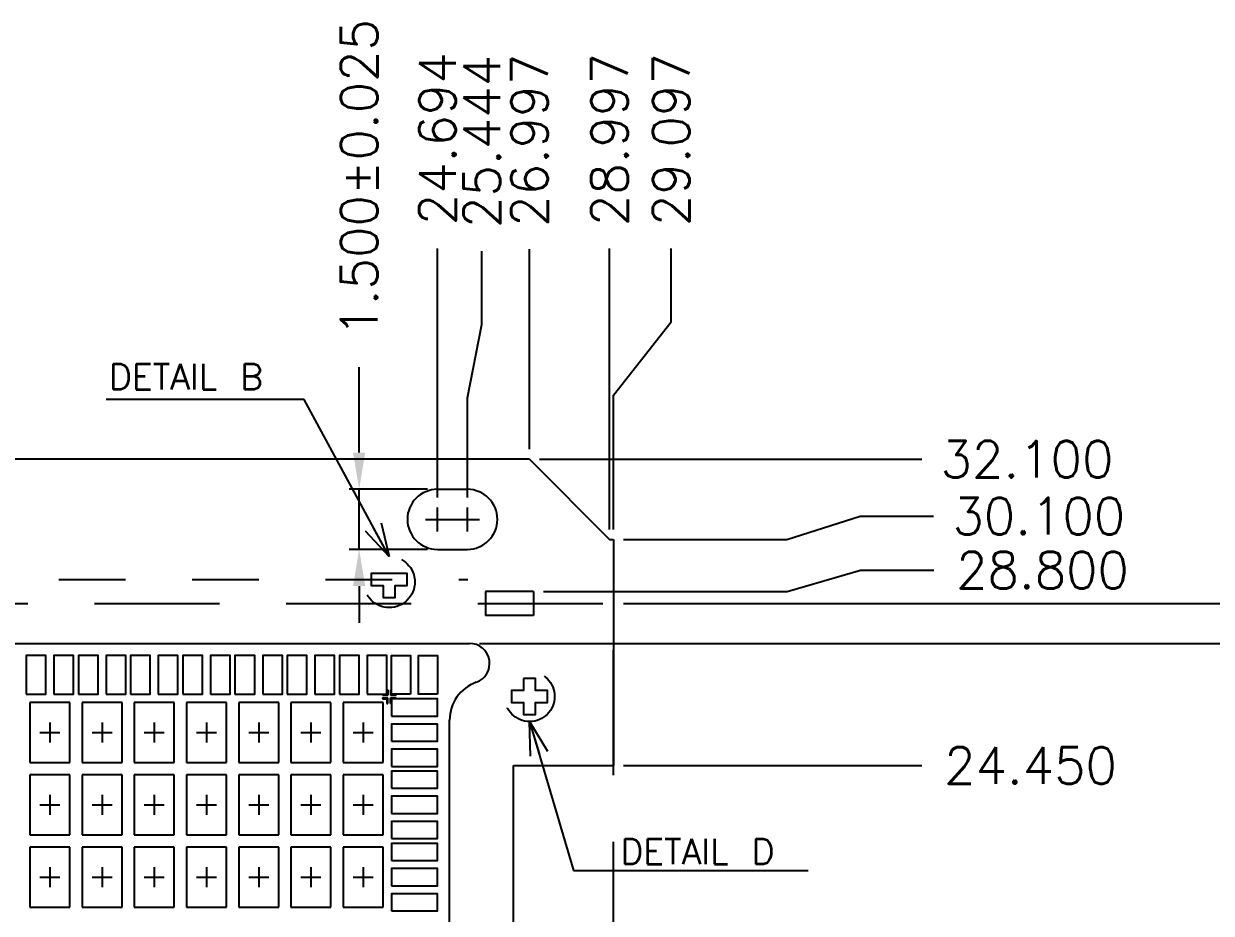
# Model space of a CAD drawing. Header units: millimetres. Extents: x 404.31 to 412.44, y 108.49 to 113.89.
# Drawn here: x 407.851 to 409.632, y 112.249 to 113.583 of the extents above; entities that cross this region are included whole.
import ezdxf

# ---------------------------------------------------------------- set-up
doc = ezdxf.new("R2010")
doc.units = ezdxf.units.MM
doc.header["$LTSCALE"] = 0.5
doc.header["$PDMODE"] = 98
for name, pattern in [('CENTER', [50.8, 31.75, -6.35, 6.35, -6.35]), ('DASHED', [19.05, 12.7, -6.35]), ('HIDDEN', [0.375, 0.25, -0.125])]:
    doc.linetypes.add(name, pattern=pattern)
for name, color, linetype in [('1', 7, 'Continuous'), ('1D', 4, 'Continuous'), ('bz', 3, 'Continuous'), ('DIMENSION', 3, 'Continuous')]:
    doc.layers.add(name, color=color, linetype=linetype)
doc.styles.add('ROMANS', font='romans.shx', dxfattribs={"bigfont": 'AllInOneBig.shx'})
doc.styles.add('SIMPLEX', font='simplex.shx', dxfattribs={"bigfont": 'AllInOneBig.shx'})
doc.styles.get("Standard").update_dxf_attribs({"font": 'txt', "bigfont": 'gbcbig.shx'})
doc.dimstyles.new('C', dxfattribs={"dimtxt": 2.5, "dimasz": 2, "dimexe": 0.35, "dimexo": 0.35, "dimgap": 0.35, "dimtad": 1, "dimdec": 3, "dimtxsty": 'ROMANS', "dimblk": 'OPEN30', "dimcen": 0.3, "dimclrd": 256, "dimclre": 256, "dimclrt": 256, "dimazin": 3, "dimtfac": 1, "dimtdec": 3, "dimtmove": 0, "dimatfit": 0, "dimldrblk": 'OPEN30', "dimfxl": 0.15, "dimarcsym": 1})
doc.dimstyles.new('Standard2', dxfattribs={"dimtxt": 0.055, "dimasz": 0.055, "dimexe": 0.015, "dimexo": 0.015, "dimgap": 0.027, "dimtad": 1, "dimdec": 3, "dimlfac": 16.666667, "dimrnd": 0.0005, "dimzin": 1, "dimtxsty": 'SIMPLEX', "dimcen": 0.1905, "dimclrd": 256, "dimclre": 256, "dimclrt": 256, "dimazin": 3, "dimtp": 0.03, "dimtm": 0.05, "dimtfac": 0.8, "dimtdec": 3, "dimtmove": 0, "dimatfit": 3, "dimfxl": 0.05, "dimtzin": 4, "dimlwd": -1, "dimlwe": -1})

# ---------------------------------------------------------------- blocks, each defined once
blk = doc.blocks.new('_Open30')
at = {"color": 0, "linetype": 'ByBlock', "lineweight": -2}
for p, q in [((-1, 0.268), (0, 0)), ((0, 0), (-1, -0.268)), ((0, 0), (-1, 0))]:
    blk.add_line(p, q, dxfattribs=at)
blk = doc.blocks.new('*D40')
at = {"ltscale": 0.1, "transparency": 16777216}
for p, q in [((408.535, 112.6538), (410.0379, 112.6538)), ((410.0229, 112.5988), (410.0229, 111.59)), ((410.0229, 109.4088), (410.0229, 110.4176)), ((408.535, 109.3538), (410.0379, 109.3538))]:
    blk.add_line(p, q, dxfattribs=at)
for points in [[(410.0137, 112.5988), (410.032, 112.5988), (410.0229, 112.6538)], [(410.0137, 109.4088), (410.032, 109.4088), (410.0229, 109.3538)]]:
    blk.add_solid(points, dxfattribs=at)
at = {"layer": 'Defpoints', "color": 0, "ltscale": 0.1, "transparency": 16777216}
for p in [(408.52, 112.6538), (408.52, 109.3538), (410.0229, 109.3538)]:
    blk.add_point(p, dxfattribs=at)
at = {"ltscale": 0.1, "transparency": 16777216, "insert": (410.0229, 111.0038), "char_height": 0.055, "attachment_point": 5, "rotation": 90, "style": 'SIMPLEX'}
blk.add_mtext('\\A1;50.000X55.000(MOLD PKG)', dxfattribs=at)
blk = doc.blocks.new('*D41')
at = {"ltscale": 0.1, "transparency": 16777216}
for p, q in [((408.7508, 112.7138), (410.2158, 112.7138)), ((410.2008, 112.6588), (410.2008, 111.6057)), ((410.2008, 109.3488), (410.2008, 110.4019)), ((408.7508, 109.2938), (410.2158, 109.2938))]:
    blk.add_line(p, q, dxfattribs=at)
for points in [[(410.1916, 112.6588), (410.2099, 112.6588), (410.2008, 112.7138)], [(410.1916, 109.3488), (410.2099, 109.3488), (410.2008, 109.2938)]]:
    blk.add_solid(points, dxfattribs=at)
at = {"layer": 'Defpoints', "color": 0, "ltscale": 0.1, "transparency": 16777216}
for p in [(408.7358, 112.7138), (408.7358, 109.2938), (410.2008, 109.2938)]:
    blk.add_point(p, dxfattribs=at)
at = {"ltscale": 0.1, "transparency": 16777216, "insert": (410.2008, 111.0038), "char_height": 0.055, "attachment_point": 5, "rotation": 90, "style": 'SIMPLEX'}
blk.add_mtext('\\A1;57.000%%p0.500(TAPE WIDTH)', dxfattribs=at)
blk = doc.blocks.new('*D42')
at = {"ltscale": 0.1, "transparency": 16777216}
for p, q in [((408.3543, 112.9398), (408.3543, 113.0681)), ((408.4566, 112.8848), (408.3393, 112.8848)), ((408.3543, 112.7948), (408.3543, 112.8848)), ((408.4566, 112.7948), (408.3393, 112.7948)), ((408.3543, 112.7398), (408.3543, 112.6848))]:
    blk.add_line(p, q, dxfattribs=at)
for points in [[(408.3451, 112.9398), (408.3634, 112.9398), (408.3543, 112.8848)], [(408.3451, 112.7398), (408.3634, 112.7398), (408.3543, 112.7948)]]:
    blk.add_solid(points, dxfattribs=at)
at = {"layer": 'Defpoints', "color": 0, "ltscale": 0.1, "transparency": 16777216}
for p in [(408.4716, 112.8848), (408.3543, 112.7948), (408.4716, 112.7948)]:
    blk.add_point(p, dxfattribs=at)
at = {"ltscale": 0.1, "transparency": 16777216, "insert": (408.3543, 113.3518), "char_height": 0.055, "attachment_point": 5, "rotation": 90, "style": 'SIMPLEX'}
blk.add_mtext('\\A1;1.500%%p0.025', dxfattribs=at)
blk = doc.blocks.new('*D79')
at = {"ltscale": 0.1, "transparency": 16777216}
blk.add_line((408.4716, 112.8728), (408.4716, 113.2459), dxfattribs=at)
at = {"layer": 'Defpoints', "color": 0, "ltscale": 0.1, "transparency": 16777216}
for p in [(408.4716, 113.2459), (408.4716, 112.8578), (406.99, 111.0038)]:
    blk.add_point(p, dxfattribs=at)
at = {"ltscale": 0.1, "transparency": 16777216, "insert": (408.4716, 113.4104), "char_height": 0.055, "attachment_point": 5, "rotation": 90, "style": 'SIMPLEX'}
blk.add_mtext('\\A1;24.694', dxfattribs=at)
blk = doc.blocks.new('*D80')
at = {"ltscale": 0.1, "transparency": 16777216}
for p, q in [((408.5384, 113.1318), (408.5384, 113.2418)), ((408.5166, 113.0218), (408.5384, 113.1318)), ((408.5166, 112.8728), (408.5166, 113.0218))]:
    blk.add_line(p, q, dxfattribs=at)
at = {"layer": 'Defpoints', "color": 0, "ltscale": 0.1, "transparency": 16777216}
for p in [(408.5384, 113.2418), (408.5166, 112.8578), (406.99, 111.0038)]:
    blk.add_point(p, dxfattribs=at)
at = {"ltscale": 0.1, "transparency": 16777216, "insert": (408.5384, 113.4063), "char_height": 0.055, "attachment_point": 5, "rotation": 90, "style": 'SIMPLEX'}
blk.add_mtext('\\A1;25.444', dxfattribs=at)
blk = doc.blocks.new('*D81')
at = {"ltscale": 0.1, "transparency": 16777216}
blk.add_line((408.6248, 112.9298), (409.198, 112.9298), dxfattribs=at)
at = {"layer": 'Defpoints', "color": 0, "ltscale": 0.1, "transparency": 16777216}
for p in [(408.6098, 112.9298), (409.198, 112.9298), (406.99, 111.0038)]:
    blk.add_point(p, dxfattribs=at)
at = {"ltscale": 0.1, "transparency": 16777216, "insert": (409.3559, 112.9298), "char_height": 0.055, "attachment_point": 5, "style": 'SIMPLEX'}
blk.add_mtext('\\A1;32.100', dxfattribs=at)
blk = doc.blocks.new('*D82')
at = {"ltscale": 0.1, "transparency": 16777216}
blk.add_line((408.7298, 112.8248), (408.7298, 113.2459), dxfattribs=at)
at = {"layer": 'Defpoints', "color": 0, "ltscale": 0.1, "transparency": 16777216}
for p in [(408.7298, 113.2459), (408.7298, 112.8098), (406.99, 111.0038)]:
    blk.add_point(p, dxfattribs=at)
at = {"ltscale": 0.1, "transparency": 16777216, "insert": (408.7298, 113.4091), "char_height": 0.055, "attachment_point": 5, "rotation": 90, "style": 'SIMPLEX'}
blk.add_mtext('\\A1;28.997', dxfattribs=at)
blk = doc.blocks.new('*D83')
at = {"ltscale": 0.1, "transparency": 16777216}
for p, q in [((408.822, 113.1359), (408.822, 113.2459)), ((408.7358, 113.0259), (408.822, 113.1359)), ((408.7358, 112.8248), (408.7358, 113.0259))]:
    blk.add_line(p, q, dxfattribs=at)
at = {"layer": 'Defpoints', "color": 0, "ltscale": 0.1, "transparency": 16777216}
for p in [(408.822, 113.2459), (408.7358, 112.8098), (406.99, 111.0038)]:
    blk.add_point(p, dxfattribs=at)
at = {"ltscale": 0.1, "transparency": 16777216, "insert": (408.822, 113.4091), "char_height": 0.055, "attachment_point": 5, "rotation": 90, "style": 'SIMPLEX'}
blk.add_mtext('\\A1;29.097', dxfattribs=at)
blk = doc.blocks.new('*D84')
at = {"ltscale": 0.1, "transparency": 16777216}
blk.add_line((408.7508, 112.4708), (409.198, 112.4708), dxfattribs=at)
at = {"layer": 'Defpoints', "color": 0, "ltscale": 0.1, "transparency": 16777216}
for p in [(408.7358, 112.4708), (409.198, 112.4708), (406.99, 111.0038)]:
    blk.add_point(p, dxfattribs=at)
at = {"ltscale": 0.1, "transparency": 16777216, "insert": (409.3612, 112.4708), "char_height": 0.055, "attachment_point": 5, "style": 'SIMPLEX'}
blk.add_mtext('\\A1;24.450', dxfattribs=at)
blk = doc.blocks.new('*D95')
at = {"ltscale": 0.1, "transparency": 16777216}
for p, q in [((408.9957, 112.8098), (409.1057, 112.8447)), ((409.1057, 112.8447), (409.2157, 112.8447)), ((408.7508, 112.8098), (408.9957, 112.8098))]:
    blk.add_line(p, q, dxfattribs=at)
at = {"layer": 'Defpoints', "color": 0, "ltscale": 0.1, "transparency": 16777216}
for p in [(409.2157, 112.8447), (408.7358, 112.8098), (406.99, 111.0038)]:
    blk.add_point(p, dxfattribs=at)
at = {"ltscale": 0.1, "transparency": 16777216, "insert": (409.3736, 112.8447), "char_height": 0.055, "attachment_point": 5, "style": 'SIMPLEX'}
blk.add_mtext('\\A1;30.100', dxfattribs=at)
blk = doc.blocks.new('*D96')
at = {"ltscale": 0.1, "transparency": 16777216}
for p, q in [((408.996, 112.7318), (409.106, 112.7637)), ((409.106, 112.7637), (409.216, 112.7637)), ((408.6308, 112.7318), (408.996, 112.7318))]:
    blk.add_line(p, q, dxfattribs=at)
at = {"layer": 'Defpoints', "color": 0, "ltscale": 0.1, "transparency": 16777216}
for p in [(409.216, 112.7637), (408.6158, 112.7318), (406.99, 111.0038)]:
    blk.add_point(p, dxfattribs=at)
at = {"ltscale": 0.1, "transparency": 16777216, "insert": (409.3791, 112.7637), "char_height": 0.055, "attachment_point": 5, "style": 'SIMPLEX'}
blk.add_mtext('\\A1;28.800', dxfattribs=at)
blk = doc.blocks.new('*D97')
at = {"ltscale": 0.1, "transparency": 16777216}
blk.add_line((408.6098, 112.9448), (408.6098, 113.2448), dxfattribs=at)
at = {"layer": 'Defpoints', "color": 0, "ltscale": 0.1, "transparency": 16777216}
for p in [(408.6098, 113.2448), (408.6098, 112.9298), (406.99, 111.0038)]:
    blk.add_point(p, dxfattribs=at)
at = {"ltscale": 0.1, "transparency": 16777216, "insert": (408.6098, 113.408), "char_height": 0.055, "attachment_point": 5, "rotation": 90, "style": 'SIMPLEX'}
blk.add_mtext('\\A1;26.997', dxfattribs=at)

msp = doc.modelspace()

# ---------------------------------------------------------------- linework, layer by layer
at = {"color": 0}
for p, q in [((408.735808, 112.809803), (408.735808, 112.470803)), ((408.585808, 112.050803), (408.585808, 112.470803))]:
    msp.add_line(p, q, dxfattribs=at)
at = {"color": 3, "linetype": 'CENTER', "ltscale": 0.005}
msp.add_line((405.503915, 112.749803), (408.517234, 112.749803), dxfattribs=at)
at = {"color": 2, "linetype": 'HIDDEN', "ltscale": 1.5}
msp.add_line((408.735808, 109.293803), (408.735808, 112.713803), dxfattribs=at)
at = {"color": 4, "linetype": 'CENTER', "ltscale": 0.005}
for p, q in [((407.890438, 112.535003), (407.890438, 112.505003)), ((407.968738, 112.535003), (407.968738, 112.505003)), ((408.047038, 112.535003), (408.047038, 112.505003)), ((408.125338, 112.535003), (408.125338, 112.505003)), ((408.203638, 112.535003), (408.203638, 112.505003)), ((408.281938, 112.535003), (408.281938, 112.505003)), ((408.360238, 112.535003), (408.360238, 112.505003)), ((407.875438, 112.520003), (407.905438, 112.520003)), ((407.953738, 112.520003), (407.983738, 112.520003)), ((408.032038, 112.520003), (408.062038, 112.520003)), ((408.110338, 112.520003), (408.140338, 112.520003)), ((408.188638, 112.520003), (408.218638, 112.520003)), ((408.266938, 112.520003), (408.296938, 112.520003)), ((408.345238, 112.520003), (408.375238, 112.520003)), ((407.875438, 112.411703), (407.905438, 112.411703)), ((407.890438, 112.426703), (407.890438, 112.396703)), ((407.953738, 112.411703), (407.983738, 112.411703)), ((407.968738, 112.426703), (407.968738, 112.396703)), ((408.032038, 112.411703), (408.062038, 112.411703)), ((408.047038, 112.426703), (408.047038, 112.396703)), ((408.110338, 112.411703), (408.140338, 112.411703)), ((408.125338, 112.426703), (408.125338, 112.396703)), ((408.188638, 112.411703), (408.218638, 112.411703)), ((408.203638, 112.426703), (408.203638, 112.396703)), ((408.266938, 112.411703), (408.296938, 112.411703)), ((408.281938, 112.426703), (408.281938, 112.396703)), ((408.345238, 112.411703), (408.375238, 112.411703)), ((408.360238, 112.426703), (408.360238, 112.396703)), ((407.875438, 112.303403), (407.905438, 112.303403)), ((407.890438, 112.318403), (407.890438, 112.288403)), ((407.953738, 112.303403), (407.983738, 112.303403)), ((407.968738, 112.318403), (407.968738, 112.288403)), ((408.032038, 112.303403), (408.062038, 112.303403)), ((408.047038, 112.318403), (408.047038, 112.288403)), ((408.110338, 112.303403), (408.140338, 112.303403)), ((408.125338, 112.318403), (408.125338, 112.288403)), ((408.188638, 112.303403), (408.218638, 112.303403)), ((408.203638, 112.318403), (408.203638, 112.288403)), ((408.266938, 112.303403), (408.296938, 112.303403)), ((408.281938, 112.318403), (408.281938, 112.288403)), ((408.345238, 112.303403), (408.375238, 112.303403)), ((408.360238, 112.318403), (408.360238, 112.288403))]:
    msp.add_line(p, q, dxfattribs=at)
at = {"color": 6, "ltscale": 0.05}
for points in [[(408.390388, 112.758803), (408.390388, 112.758803), (408.372388, 112.758803), (408.372388, 112.740803), (408.390388, 112.740803), (408.390388, 112.722803), (408.408388, 112.722803), (408.408388, 112.740803), (408.426388, 112.740803), (408.426388, 112.758803), (408.408388, 112.758803), (408.408388, 112.758803), (408.390388, 112.758803)], [(408.600988, 112.601153), (408.600988, 112.583153), (408.582988, 112.583153), (408.582988, 112.565153), (408.600988, 112.565153), (408.600988, 112.547153), (408.618988, 112.547153), (408.618988, 112.565153), (408.636988, 112.565153), (408.636988, 112.583153), (408.618988, 112.583153), (408.618988, 112.601153), (408.600988, 112.601153)]]:
    msp.add_lwpolyline(points, dxfattribs=at)
at = {"ltscale": 0.1}
for points in [[(407.854888, 112.577753), (407.884438, 112.577753), (407.884438, 112.635803), (407.854888, 112.635803)], [(407.896438, 112.577753), (407.925988, 112.577753), (407.925988, 112.635803), (407.896438, 112.635803)], [(407.933188, 112.577753), (407.962738, 112.577753), (407.962738, 112.635803), (407.933188, 112.635803)], [(407.974738, 112.577753), (408.004288, 112.577753), (408.004288, 112.635803), (407.974738, 112.635803)], [(408.011488, 112.577753), (408.041038, 112.577753), (408.041038, 112.635803), (408.011488, 112.635803)], [(408.053038, 112.577753), (408.082588, 112.577753), (408.082588, 112.635803), (408.053038, 112.635803)], [(408.089788, 112.577753), (408.119338, 112.577753), (408.119338, 112.635803), (408.089788, 112.635803)], [(408.131338, 112.577753), (408.160888, 112.577753), (408.160888, 112.635803), (408.131338, 112.635803)], [(408.168088, 112.577753), (408.197638, 112.577753), (408.197638, 112.635803), (408.168088, 112.635803)], [(408.209638, 112.577753), (408.239188, 112.577753), (408.239188, 112.635803), (408.209638, 112.635803)], [(408.246388, 112.577753), (408.275938, 112.577753), (408.275938, 112.635803), (408.246388, 112.635803)], [(408.287938, 112.577753), (408.317488, 112.577753), (408.317488, 112.635803), (408.287938, 112.635803)], [(408.324688, 112.577753), (408.354238, 112.577753), (408.354238, 112.635803), (408.324688, 112.635803)], [(408.366238, 112.577753), (408.395788, 112.577753), (408.395788, 112.635803), (408.366238, 112.635803)], [(408.431488, 112.577753), (408.402988, 112.577753), (408.402988, 112.635803), (408.431488, 112.635803)], [(408.472018, 112.577753), (408.443488, 112.577753), (408.443488, 112.635803), (408.472018, 112.635803)], [(408.402988, 112.544853), (408.472018, 112.544853), (408.472018, 112.570553), (408.402988, 112.570553)], [(408.402988, 112.507153), (408.472018, 112.507153), (408.472018, 112.532853), (408.402988, 112.532853)], [(408.402988, 112.469453), (408.472018, 112.469453), (408.472018, 112.495153), (408.402988, 112.495153)], [(408.402988, 112.436553), (408.472018, 112.436553), (408.472018, 112.462253), (408.402988, 112.462253)], [(408.402988, 112.398853), (408.472018, 112.398853), (408.472018, 112.424553), (408.402988, 112.424553)], [(408.402988, 112.361153), (408.472018, 112.361153), (408.472018, 112.386853), (408.402988, 112.386853)], [(408.402988, 112.328253), (408.472018, 112.328253), (408.472018, 112.353953), (408.402988, 112.353953)], [(408.402988, 112.290553), (408.472018, 112.290553), (408.472018, 112.316253), (408.402988, 112.316253)], [(408.402988, 112.252853), (408.472018, 112.252853), (408.472018, 112.278553), (408.402988, 112.278553)]]:
    msp.add_lwpolyline(points, close=True, dxfattribs=at)
at = {"linetype": 'HIDDEN', "ltscale": 0.2}
for points in [[(408.395788, 112.584353), (408.397288, 112.584353), (408.397288, 112.576253), (408.389188, 112.576253), (408.389188, 112.577753), (408.395788, 112.577753), (408.395788, 112.584353)], [(408.395788, 112.563953), (408.397288, 112.563953), (408.397288, 112.572053), (408.389188, 112.572053), (408.389188, 112.570553), (408.395788, 112.570553), (408.395788, 112.563953)], [(408.402988, 112.584353), (408.401488, 112.584353), (408.401488, 112.576253), (408.409588, 112.576253), (408.409588, 112.577753), (408.402988, 112.577753), (408.402988, 112.584353)], [(408.402988, 112.563953), (408.401488, 112.563953), (408.401488, 112.572053), (408.409588, 112.572053), (408.409588, 112.570553), (408.402988, 112.570553), (408.402988, 112.563953)]]:
    msp.add_lwpolyline(points, dxfattribs=at)
at = {"color": 1, "linetype": 'HIDDEN', "ltscale": 0.5}
for points in [[(407.860438, 112.475003), (407.920438, 112.475003), (407.920438, 112.565003), (407.860438, 112.565003)], [(407.938738, 112.475003), (407.998738, 112.475003), (407.998738, 112.565003), (407.938738, 112.565003)], [(408.017038, 112.475003), (408.077038, 112.475003), (408.077038, 112.565003), (408.017038, 112.565003)], [(408.095338, 112.475003), (408.155338, 112.475003), (408.155338, 112.565003), (408.095338, 112.565003)], [(408.173638, 112.475003), (408.233638, 112.475003), (408.233638, 112.565003), (408.173638, 112.565003)], [(408.251938, 112.475003), (408.311938, 112.475003), (408.311938, 112.565003), (408.251938, 112.565003)], [(408.330238, 112.475003), (408.390238, 112.475003), (408.390238, 112.565003), (408.330238, 112.565003)], [(407.860438, 112.366703), (407.920438, 112.366703), (407.920438, 112.456703), (407.860438, 112.456703)], [(407.938738, 112.366703), (407.998738, 112.366703), (407.998738, 112.456703), (407.938738, 112.456703)], [(408.017038, 112.366703), (408.077038, 112.366703), (408.077038, 112.456703), (408.017038, 112.456703)], [(408.095338, 112.366703), (408.155338, 112.366703), (408.155338, 112.456703), (408.095338, 112.456703)], [(408.173638, 112.366703), (408.233638, 112.366703), (408.233638, 112.456703), (408.173638, 112.456703)], [(408.251938, 112.366703), (408.311938, 112.366703), (408.311938, 112.456703), (408.251938, 112.456703)], [(408.330238, 112.366703), (408.390238, 112.366703), (408.390238, 112.456703), (408.330238, 112.456703)], [(407.860438, 112.258403), (407.920438, 112.258403), (407.920438, 112.348403), (407.860438, 112.348403)], [(407.938738, 112.258403), (407.998738, 112.258403), (407.998738, 112.348403), (407.938738, 112.348403)], [(408.017038, 112.258403), (408.077038, 112.258403), (408.077038, 112.348403), (408.017038, 112.348403)], [(408.095338, 112.258403), (408.155338, 112.258403), (408.155338, 112.348403), (408.095338, 112.348403)], [(408.173638, 112.258403), (408.233638, 112.258403), (408.233638, 112.348403), (408.173638, 112.348403)], [(408.251938, 112.258403), (408.311938, 112.258403), (408.311938, 112.348403), (408.251938, 112.348403)], [(408.330238, 112.258403), (408.390238, 112.258403), (408.390238, 112.348403), (408.330238, 112.348403)]]:
    msp.add_lwpolyline(points, close=True, dxfattribs=at)
at = {"linetype": 'DASHED', "ltscale": 0.002}
for centre, radius in [((408.399388, 112.745907), 0.038397), ((408.609988, 112.574153), 0.03751)]:
    msp.add_circle(centre, radius, dxfattribs=at)
at = {"layer": '1'}
for p, q in [((408.609808, 112.929803), (405.369988, 112.929803)), ((408.471628, 112.884803), (408.516628, 112.884803)), ((408.471628, 112.794803), (408.516628, 112.794803))]:
    msp.add_line(p, q, dxfattribs=at)
for centre, start, end in [((408.471628, 112.839803), 90, 270), ((408.516628, 112.839803), 270, 90)]:
    msp.add_arc(centre, 0.045, start, end, dxfattribs=at)
at = {"layer": '1', "color": 4}
for centre, radius, start, end in [((408.519988, 112.623803), 0.03, 289.471221, 90), ((408.549988, 112.538951), 0.06, 109.471221, 180)]:
    msp.add_arc(centre, radius, start, end, dxfattribs=at)
at = {"layer": '1D'}
for p, q in [((408.471628, 112.821803), (408.471628, 112.857803)), ((408.516628, 112.821803), (408.516628, 112.857803)), ((408.453628, 112.839803), (408.489628, 112.839803)), ((408.489628, 112.839803), (408.534628, 112.839803))]:
    msp.add_line(p, q, dxfattribs=at)
at = {"layer": '1D', "color": 6, "linetype": 'HIDDEN', "ltscale": 0.1}
for p, q in [((408.615808, 112.731803), (408.543808, 112.731803)), ((408.615808, 112.695803), (408.543808, 112.695803))]:
    msp.add_line(p, q, dxfattribs=at)
at = {"layer": '1D', "color": 2, "linetype": 'HIDDEN', "ltscale": 1.5}
msp.add_line((405.369988, 112.713803), (408.735808, 112.713803), dxfattribs=at)
at = {"layer": '1D', "linetype": 'CENTER'}
for p, q in [((405.459988, 112.653803), (408.519988, 112.653803)), ((408.489988, 111.897156), (408.489988, 112.538951))]:
    msp.add_line(p, q, dxfattribs=at)
at = {"layer": 'DIMENSION', "color": 0}
for p, q in [((408.609808, 112.929803), (408.729808, 112.809803)), ((408.729808, 112.809803), (408.735808, 112.809803)), ((408.585808, 112.470803), (408.735808, 112.470803))]:
    msp.add_line(p, q, dxfattribs=at)
at = {"layer": 'DIMENSION', "color": 6, "linetype": 'HIDDEN', "ltscale": 0.1}
for p, q in [((408.543808, 112.731803), (408.543808, 112.695803)), ((408.615808, 112.731803), (408.615808, 112.695803))]:
    msp.add_line(p, q, dxfattribs=at)

# ---------------------------------------------------------------- texts
at = {"layer": 'bz', "color": 4}
for s, p in [('DETAIL B', (407.978991, 113.034451)), ('DETAIL D', (408.745932, 112.322741))]:
    msp.add_text(s, height=0.0382957, dxfattribs=at).set_placement(p)

# ---------------------------------------------------------------- dimensions: what is measured, and where the dimension line sits
at = {"ltscale": 0.1}
dim = msp.add_linear_dim(base=(408.354265, 112.794803), p1=(408.471628, 112.884803), p2=(408.471628, 112.794803), angle=90, text='1.500%%p0.025', dimstyle='Standard2', override={"dimfxl": 0.15, "dimarcsym": 1}, dxfattribs=at)
dim.commit()
dim.dimension.update_dxf_attribs({"geometry": '*D42', "text_midpoint": (408.354265, 113.351803), "dimtype": 160})
at = {"color": 0, "ltscale": 0.1}
for feature_location, offset, dtype, picture, middle in [((408.471628, 112.857803), (0, 0.388086), 1, '*D79', (408.471628, 113.41039)), ((408.729808, 112.809803), (0, 0.436086), 1, '*D82', (408.729808, 113.40908)), ((408.735808, 112.809803), (0.086175, 0.436086), 1, '*D83', (408.821983, 113.40908)), ((408.516628, 112.857803), (0.021788, 0.384003), 1, '*D80', (408.538416, 113.406307)), ((408.609808, 112.929803), (0.588183, 0), 0, '*D81', (409.355944, 112.929803)), ((408.735808, 112.470803), (0.462183, 0), 0, '*D84', (409.361182, 112.470803))]:
    dim = msp.add_ordinate_dim(feature_location=feature_location, offset=offset, dtype=dtype, origin=(406.989988, 111.003803), dimstyle='Standard2', override={"dimarcsym": 1}, dxfattribs=at)
    dim.commit()
    dim.dimension.update_dxf_attribs({"geometry": picture, "text_midpoint": middle})
for feature_location, offset, dtype, picture, middle in [((408.609808, 112.929803), (0, 0.314981), 1, '*D97', (408.609808, 113.407975)), ((408.735808, 112.809803), (0.479868, 0.034926), 0, '*D95', (409.373628, 112.84473)), ((408.615808, 112.731803), (0.600144, 0.031882), 0, '*D96', (409.379142, 112.763686))]:
    dim = msp.add_ordinate_dim(feature_location=feature_location, offset=offset, dtype=dtype, origin=(406.989988, 111.003803), dimstyle='Standard2', dxfattribs=at)
    dim.commit()
    dim.dimension.update_dxf_attribs({"geometry": picture, "text_midpoint": middle})
at = {"ltscale": 0.1}
for base, p1, p2, text, picture, middle in [((410.200758, 109.293803), (408.735808, 112.713803), (408.735808, 109.293803), '57.000%%p0.500(TAPE WIDTH)', '*D41', (410.200758, 111.003803)), ((410.022864, 109.353803), (408.519988, 112.653803), (408.519988, 109.353803), '50.000X<>(MOLD PKG)', '*D40', (410.022864, 111.003803))]:
    dim = msp.add_linear_dim(base=base, p1=p1, p2=p2, angle=90, text=text, dimstyle='Standard2', override={"dimfxl": 0.15, "dimarcsym": 1}, dxfattribs=at)
    dim.commit()
    dim.dimension.update_dxf_attribs({"geometry": picture, "text_midpoint": middle})

# ---------------------------------------------------------------- leaders
at = {"layer": '1D', "color": 4}
for points in [[(408.399388, 112.784304), (408.271863, 113.019309), (407.974837, 113.019376)], [(408.609988, 112.536643), (408.675819, 112.313404), (409.027522, 112.3133)]]:
    msp.add_leader(points, dimstyle='C', override={"dimasz": 0.05, "dimgap": 0.35, "dimtad": 0}, dxfattribs=at)

doc.saveas('drawing.dxf')
